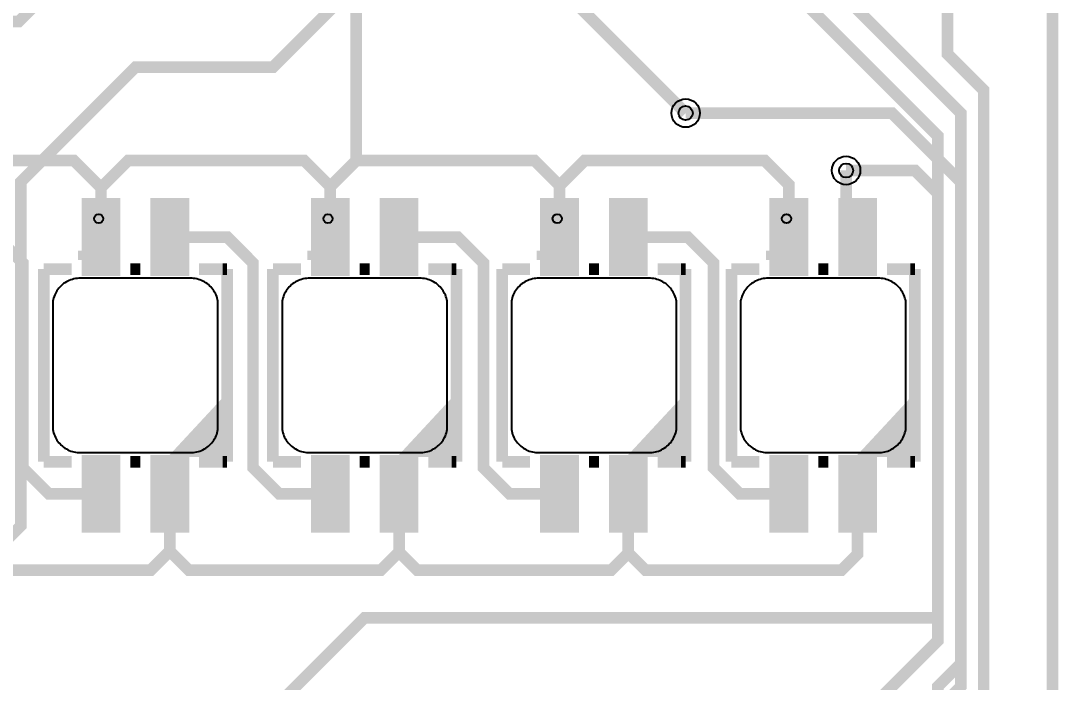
# Model space of a CAD drawing. Header units: millimetres. Extents: x -33 to 33, y -33 to 69.
# Drawn here: x 10 to 32.63, y 31.59 to 46.01 of the extents above; entities that cross this region are included whole.
import ezdxf

# ---------------------------------------------------------------- set-up
doc = ezdxf.new("R2010")
doc.units = ezdxf.units.MM
for name, color, linetype, true_color in [('BoardOutLine', 7, 'Continuous', 0xff00ff), ('BottomLayer', 7, 'Continuous', 0x0000ff), ('Document', 7, 'Continuous', 0xffffff), ('Hole', 7, 'Continuous', 0x222222), ('Multi-Layer', 7, 'Continuous', 0xc0c0c0), ('TopLayer', 7, 'Continuous', 0xff0000), ('TopPasteMaskLayer', 7, 'Continuous', 0x808080), ('TopSilkLayer', 7, 'Continuous', 0xffcc00), ('TopSolderMaskLayer', 7, 'Continuous', 0x800080)]:
    doc.layers.add(name, color=color, linetype=linetype, true_color=true_color)

msp = doc.modelspace()

# ---------------------------------------------------------------- hatches: boundary and pattern name
at = {"layer": 'Document'}
for points in [[(11.6, 41.25), (11.6, 40.45), (11.8, 40.45), (11.8, 41.35), (11.7, 41.35), (11.6, 41.35)], [(16.6, 41.25), (16.6, 40.45), (16.8, 40.45), (16.8, 41.35), (16.7, 41.35), (16.6, 41.35)], [(21.6, 41.25), (21.6, 40.45), (21.8, 40.45), (21.8, 41.35), (21.7, 41.35), (21.6, 41.35)], [(26.6, 41.25), (26.6, 40.45), (26.8, 40.45), (26.8, 41.35), (26.7, 41.35), (26.6, 41.35)], [(12.05, 41), (11.25, 41), (11.25, 40.8), (12.15, 40.8), (12.15, 40.9), (12.15, 41)], [(17.05, 41), (16.25, 41), (16.25, 40.8), (17.15, 40.8), (17.15, 40.9), (17.15, 41)], [(22.05, 41), (21.25, 41), (21.25, 40.8), (22.15, 40.8), (22.15, 40.9), (22.15, 41)], [(27.05, 41), (26.25, 41), (26.25, 40.8), (27.15, 40.8), (27.15, 40.9), (27.15, 41)], [(13.2, 36.5), (14.5, 37.9), (14.5, 36.5)], [(18.2, 36.5), (19.5, 37.9), (19.5, 36.5)], [(23.2, 36.5), (24.5, 37.9), (24.5, 36.5)], [(28.2, 36.5), (29.5, 37.9), (29.5, 36.5)], [(13.1, 36), (13.1, 35.2), (13.3, 35.2), (13.3, 36.1), (13.2, 36.1), (13.1, 36.1)], [(18.1, 36), (18.1, 35.2), (18.3, 35.2), (18.3, 36.1), (18.2, 36.1), (18.1, 36.1)], [(23.1, 36), (23.1, 35.2), (23.3, 35.2), (23.3, 36.1), (23.2, 36.1), (23.1, 36.1)], [(28.1, 36), (28.1, 35.2), (28.3, 35.2), (28.3, 36.1), (28.2, 36.1), (28.1, 36.1)]]:
    msp.add_hatch(color=256, dxfattribs=at).paths.add_polyline_path(points)
at = {"layer": 'TopLayer'}
for points in [[(11.34, 42.1), (11.34, 40.5), (12.16, 40.5), (12.16, 42.1)], [(12.84, 42.1), (12.84, 40.5), (13.66, 40.5), (13.66, 42.1)], [(16.34, 42.1), (16.34, 40.5), (17.16, 40.5), (17.16, 42.1)], [(17.84, 42.1), (17.84, 40.5), (18.66, 40.5), (18.66, 42.1)], [(21.34, 42.1), (21.34, 40.5), (22.16, 40.5), (22.16, 42.1)], [(22.84, 42.1), (22.84, 40.5), (23.66, 40.5), (23.66, 42.1)], [(26.34, 42.1), (26.34, 40.5), (27.16, 40.5), (27.16, 42.1)], [(27.84, 42.1), (27.84, 40.5), (28.66, 40.5), (28.66, 42.1)], [(11.34, 36.5), (11.34, 34.9), (12.16, 34.9), (12.16, 36.5)], [(12.84, 36.5), (12.84, 34.9), (13.66, 34.9), (13.66, 36.5)], [(16.34, 36.5), (16.34, 34.9), (17.16, 34.9), (17.16, 36.5)], [(17.84, 36.5), (17.84, 34.9), (18.66, 34.9), (18.66, 36.5)], [(21.34, 36.5), (21.34, 34.9), (22.16, 34.9), (22.16, 36.5)], [(22.84, 36.5), (22.84, 34.9), (23.66, 34.9), (23.66, 36.5)], [(26.34, 36.5), (26.34, 34.9), (27.16, 34.9), (27.16, 36.5)], [(27.84, 36.5), (27.84, 34.9), (28.66, 34.9), (28.66, 36.5)]]:
    msp.add_hatch(color=256, dxfattribs=at).paths.add_polyline_path(points)
at = {"layer": 'TopPasteMaskLayer'}
for points in [[(11.34, 42.1), (11.34, 40.5), (12.16, 40.5), (12.16, 42.1)], [(12.84, 42.1), (12.84, 40.5), (13.66, 40.5), (13.66, 42.1)], [(16.34, 42.1), (16.34, 40.5), (17.16, 40.5), (17.16, 42.1)], [(17.84, 42.1), (17.84, 40.5), (18.66, 40.5), (18.66, 42.1)], [(21.34, 42.1), (21.34, 40.5), (22.16, 40.5), (22.16, 42.1)], [(22.84, 42.1), (22.84, 40.5), (23.66, 40.5), (23.66, 42.1)], [(26.34, 42.1), (26.34, 40.5), (27.16, 40.5), (27.16, 42.1)], [(27.84, 42.1), (27.84, 40.5), (28.66, 40.5), (28.66, 42.1)], [(11.34, 36.5), (11.34, 34.9), (12.16, 34.9), (12.16, 36.5)], [(12.84, 36.5), (12.84, 34.9), (13.66, 34.9), (13.66, 36.5)], [(16.34, 36.5), (16.34, 34.9), (17.16, 34.9), (17.16, 36.5)], [(17.84, 36.5), (17.84, 34.9), (18.66, 34.9), (18.66, 36.5)], [(21.34, 36.5), (21.34, 34.9), (22.16, 34.9), (22.16, 36.5)], [(22.84, 36.5), (22.84, 34.9), (23.66, 34.9), (23.66, 36.5)], [(26.34, 36.5), (26.34, 34.9), (27.16, 34.9), (27.16, 36.5)], [(27.84, 36.5), (27.84, 34.9), (28.66, 34.9), (28.66, 36.5)]]:
    msp.add_hatch(color=256, dxfattribs=at).paths.add_polyline_path(points)
at = {"layer": 'TopSilkLayer'}
for points in [[(14.1, 36.4), (14.5, 36.4), (14.5, 36.7)], [(19.1, 36.4), (19.5, 36.4), (19.5, 36.7)], [(24.1, 36.4), (24.5, 36.4), (24.5, 36.7)], [(29.1, 36.4), (29.5, 36.4), (29.5, 36.7)]]:
    msp.add_hatch(color=256, dxfattribs=at).paths.add_polyline_path(points)
at = {"layer": 'TopSolderMaskLayer'}
for points in [[(11.327, 42.149), (11.327, 40.451), (12.173, 40.451), (12.173, 42.149)], [(12.827, 42.149), (12.827, 40.451), (13.673, 40.451), (13.673, 42.149)], [(16.327, 42.149), (16.327, 40.451), (17.173, 40.451), (17.173, 42.149)], [(17.827, 42.149), (17.827, 40.451), (18.673, 40.451), (18.673, 42.149)], [(21.327, 42.149), (21.327, 40.451), (22.173, 40.451), (22.173, 42.149)], [(22.827, 42.149), (22.827, 40.451), (23.673, 40.451), (23.673, 42.149)], [(26.327, 42.149), (26.327, 40.451), (27.173, 40.451), (27.173, 42.149)], [(27.827, 42.149), (27.827, 40.451), (28.673, 40.451), (28.673, 42.149)], [(11.327, 36.549), (11.327, 34.851), (12.173, 34.851), (12.173, 36.549)], [(12.827, 36.549), (12.827, 34.851), (13.673, 34.851), (13.673, 36.549)], [(16.327, 36.549), (16.327, 34.851), (17.173, 34.851), (17.173, 36.549)], [(17.827, 36.549), (17.827, 34.851), (18.673, 34.851), (18.673, 36.549)], [(21.327, 36.549), (21.327, 34.851), (22.173, 34.851), (22.173, 36.549)], [(22.827, 36.549), (22.827, 34.851), (23.673, 34.851), (23.673, 36.549)], [(26.327, 36.549), (26.327, 34.851), (27.173, 34.851), (27.173, 36.549)], [(27.827, 36.549), (27.827, 34.851), (28.673, 34.851), (28.673, 36.549)]]:
    msp.add_hatch(color=256, dxfattribs=at).paths.add_polyline_path(points)

# ---------------------------------------------------------------- linework, layer by layer
at = {"layer": 'BoardOutLine', "const_width": 0.254}
msp.add_lwpolyline([(-32.499, 65.001), (-32.499, 67.501), (32.499, 67.501), (32.499, -32.499), (-32.499, -32.499), (-32.499, 54.999), (-32.499, 65.001)], close=True, dxfattribs=at)
at = {"layer": 'BottomLayer', "const_width": 0.254}
for points in [[(6.6, 29), (6.6, 31.6), (10, 35), (10, 42.5), (12.5, 45), (15.5, 45), (23, 52.5)], [(21.588, 24.128), (23.128, 24.128), (30.5, 31.5), (30.5, 42.5), (29, 44), (24.5, 44)], [(28.001, 42.751), (29.5, 42.751), (30, 42.25), (30, 33), (17.501, 33), (11.999, 27.501), (11.999, -0.5), (9.251, -3.251), (-8.001, -3.251), (-8.75, -2.499), (-8.75, 1.75)]]:
    msp.add_lwpolyline(points, dxfattribs=at)
at = {"layer": 'Document'}
for centre in [(11.7, 41.7), (16.7, 41.7), (21.7, 41.7), (26.7, 41.7)]:
    msp.add_circle(centre, 0.1, dxfattribs=at)
at = {"layer": 'Hole'}
for centre in [(24.5, 44), (28, 42.75)]:
    msp.add_circle(centre, 0.155, dxfattribs=at)
at = {"layer": 'Multi-Layer'}
for points in [[(13.7, 36.6), (13.735, 36.601), (13.771, 36.603), (13.806, 36.608), (13.841, 36.615), (13.875, 36.624), (13.909, 36.634), (13.942, 36.647), (13.974, 36.662), (14.005, 36.679), (14.035, 36.697), (14.065, 36.717), (14.092, 36.739), (14.119, 36.762), (14.144, 36.787), (14.168, 36.814), (14.19, 36.842), (14.21, 36.871), (14.229, 36.901), (14.245, 36.932), (14.26, 36.964), (14.273, 36.997), (14.284, 37.031), (14.293, 37.065), (14.3, 37.1), (14.3, 39.9), (14.293, 39.935), (14.284, 39.969), (14.273, 40.003), (14.26, 40.036), (14.245, 40.068), (14.229, 40.099), (14.21, 40.129), (14.19, 40.158), (14.168, 40.186), (14.144, 40.213), (14.119, 40.238), (14.092, 40.261), (14.065, 40.283), (14.035, 40.303), (14.005, 40.321), (13.974, 40.338), (13.942, 40.353), (13.909, 40.366), (13.875, 40.376), (13.841, 40.385), (13.806, 40.392), (13.771, 40.397), (13.735, 40.399), (13.7, 40.4), (13.7, 40.4), (11.3, 40.4), (11.265, 40.399), (11.229, 40.397), (11.194, 40.392), (11.159, 40.385), (11.125, 40.376), (11.091, 40.366), (11.058, 40.353), (11.026, 40.338), (10.995, 40.321), (10.965, 40.303), (10.935, 40.283), (10.908, 40.261), (10.881, 40.238), (10.856, 40.213), (10.832, 40.186), (10.81, 40.158), (10.79, 40.129), (10.771, 40.099), (10.755, 40.068), (10.74, 40.036), (10.727, 40.003), (10.716, 39.969), (10.707, 39.935), (10.7, 39.9), (10.7, 37.1), (10.707, 37.065), (10.716, 37.031), (10.727, 36.997), (10.74, 36.964), (10.755, 36.932), (10.771, 36.901), (10.79, 36.871), (10.81, 36.842), (10.832, 36.814), (10.856, 36.787), (10.881, 36.762), (10.908, 36.739), (10.935, 36.717), (10.965, 36.697), (10.995, 36.679), (11.026, 36.662), (11.058, 36.647), (11.091, 36.634), (11.125, 36.624), (11.159, 36.615), (11.194, 36.608), (11.229, 36.603), (11.265, 36.601), (11.3, 36.6)], [(18.7, 36.6), (18.735, 36.601), (18.771, 36.603), (18.806, 36.608), (18.841, 36.615), (18.875, 36.624), (18.909, 36.634), (18.942, 36.647), (18.974, 36.662), (19.005, 36.679), (19.035, 36.697), (19.065, 36.717), (19.092, 36.739), (19.119, 36.762), (19.144, 36.787), (19.168, 36.814), (19.19, 36.842), (19.21, 36.871), (19.229, 36.901), (19.245, 36.932), (19.26, 36.964), (19.273, 36.997), (19.284, 37.031), (19.293, 37.065), (19.3, 37.1), (19.3, 39.9), (19.293, 39.935), (19.284, 39.969), (19.273, 40.003), (19.26, 40.036), (19.245, 40.068), (19.229, 40.099), (19.21, 40.129), (19.19, 40.158), (19.168, 40.186), (19.144, 40.213), (19.119, 40.238), (19.092, 40.261), (19.065, 40.283), (19.035, 40.303), (19.005, 40.321), (18.974, 40.338), (18.942, 40.353), (18.909, 40.366), (18.875, 40.376), (18.841, 40.385), (18.806, 40.392), (18.771, 40.397), (18.735, 40.399), (18.7, 40.4), (18.7, 40.4), (16.3, 40.4), (16.265, 40.399), (16.229, 40.397), (16.194, 40.392), (16.159, 40.385), (16.125, 40.376), (16.091, 40.366), (16.058, 40.353), (16.026, 40.338), (15.995, 40.321), (15.965, 40.303), (15.935, 40.283), (15.908, 40.261), (15.881, 40.238), (15.856, 40.213), (15.832, 40.186), (15.81, 40.158), (15.79, 40.129), (15.771, 40.099), (15.755, 40.068), (15.74, 40.036), (15.727, 40.003), (15.716, 39.969), (15.707, 39.935), (15.7, 39.9), (15.7, 37.1), (15.707, 37.065), (15.716, 37.031), (15.727, 36.997), (15.74, 36.964), (15.755, 36.932), (15.771, 36.901), (15.79, 36.871), (15.81, 36.842), (15.832, 36.814), (15.856, 36.787), (15.881, 36.762), (15.908, 36.739), (15.935, 36.717), (15.965, 36.697), (15.995, 36.679), (16.026, 36.662), (16.058, 36.647), (16.091, 36.634), (16.125, 36.624), (16.159, 36.615), (16.194, 36.608), (16.229, 36.603), (16.265, 36.601), (16.3, 36.6)], [(23.7, 36.6), (23.735, 36.601), (23.771, 36.603), (23.806, 36.608), (23.841, 36.615), (23.875, 36.624), (23.909, 36.634), (23.942, 36.647), (23.974, 36.662), (24.005, 36.679), (24.035, 36.697), (24.065, 36.717), (24.092, 36.739), (24.119, 36.762), (24.144, 36.787), (24.168, 36.814), (24.19, 36.842), (24.21, 36.871), (24.229, 36.901), (24.245, 36.932), (24.26, 36.964), (24.273, 36.997), (24.284, 37.031), (24.293, 37.065), (24.3, 37.1), (24.3, 39.9), (24.293, 39.935), (24.284, 39.969), (24.273, 40.003), (24.26, 40.036), (24.245, 40.068), (24.229, 40.099), (24.21, 40.129), (24.19, 40.158), (24.168, 40.186), (24.144, 40.213), (24.119, 40.238), (24.092, 40.261), (24.065, 40.283), (24.035, 40.303), (24.005, 40.321), (23.974, 40.338), (23.942, 40.353), (23.909, 40.366), (23.875, 40.376), (23.841, 40.385), (23.806, 40.392), (23.771, 40.397), (23.735, 40.399), (23.7, 40.4), (23.7, 40.4), (21.3, 40.4), (21.265, 40.399), (21.229, 40.397), (21.194, 40.392), (21.159, 40.385), (21.125, 40.376), (21.091, 40.366), (21.058, 40.353), (21.026, 40.338), (20.995, 40.321), (20.965, 40.303), (20.935, 40.283), (20.908, 40.261), (20.881, 40.238), (20.856, 40.213), (20.832, 40.186), (20.81, 40.158), (20.79, 40.129), (20.771, 40.099), (20.755, 40.068), (20.74, 40.036), (20.727, 40.003), (20.716, 39.969), (20.707, 39.935), (20.7, 39.9), (20.7, 37.1), (20.707, 37.065), (20.716, 37.031), (20.727, 36.997), (20.74, 36.964), (20.755, 36.932), (20.771, 36.901), (20.79, 36.871), (20.81, 36.842), (20.832, 36.814), (20.856, 36.787), (20.881, 36.762), (20.908, 36.739), (20.935, 36.717), (20.965, 36.697), (20.995, 36.679), (21.026, 36.662), (21.058, 36.647), (21.091, 36.634), (21.125, 36.624), (21.159, 36.615), (21.194, 36.608), (21.229, 36.603), (21.265, 36.601), (21.3, 36.6)], [(28.7, 36.6), (28.735, 36.601), (28.771, 36.603), (28.806, 36.608), (28.841, 36.615), (28.875, 36.624), (28.909, 36.634), (28.942, 36.647), (28.974, 36.662), (29.005, 36.679), (29.035, 36.697), (29.065, 36.717), (29.092, 36.739), (29.119, 36.762), (29.144, 36.787), (29.168, 36.814), (29.19, 36.842), (29.21, 36.871), (29.229, 36.901), (29.245, 36.932), (29.26, 36.964), (29.273, 36.997), (29.284, 37.031), (29.293, 37.065), (29.3, 37.1), (29.3, 39.9), (29.293, 39.935), (29.284, 39.969), (29.273, 40.003), (29.26, 40.036), (29.245, 40.068), (29.229, 40.099), (29.21, 40.129), (29.19, 40.158), (29.168, 40.186), (29.144, 40.213), (29.119, 40.238), (29.092, 40.261), (29.065, 40.283), (29.035, 40.303), (29.005, 40.321), (28.974, 40.338), (28.942, 40.353), (28.909, 40.366), (28.875, 40.376), (28.841, 40.385), (28.806, 40.392), (28.771, 40.397), (28.735, 40.399), (28.7, 40.4), (28.7, 40.4), (26.3, 40.4), (26.265, 40.399), (26.229, 40.397), (26.194, 40.392), (26.159, 40.385), (26.125, 40.376), (26.091, 40.366), (26.058, 40.353), (26.026, 40.338), (25.995, 40.321), (25.965, 40.303), (25.935, 40.283), (25.908, 40.261), (25.881, 40.238), (25.856, 40.213), (25.832, 40.186), (25.81, 40.158), (25.79, 40.129), (25.771, 40.099), (25.755, 40.068), (25.74, 40.036), (25.727, 40.003), (25.716, 39.969), (25.707, 39.935), (25.7, 39.9), (25.7, 37.1), (25.707, 37.065), (25.716, 37.031), (25.727, 36.997), (25.74, 36.964), (25.755, 36.932), (25.771, 36.901), (25.79, 36.871), (25.81, 36.842), (25.832, 36.814), (25.856, 36.787), (25.881, 36.762), (25.908, 36.739), (25.935, 36.717), (25.965, 36.697), (25.995, 36.679), (26.026, 36.662), (26.058, 36.647), (26.091, 36.634), (26.125, 36.624), (26.159, 36.615), (26.194, 36.608), (26.229, 36.603), (26.265, 36.601), (26.3, 36.6)]]:
    msp.add_lwpolyline(points, close=True, dxfattribs=at)
for centre in [(24.5, 44), (28, 42.75)]:
    msp.add_circle(centre, 0.31, dxfattribs=at)
at = {"layer": 'TopLayer', "const_width": 0.254}
for points in [[(13.292, 62.02), (14.98, 62.02), (22, 55), (22, 46.5), (24.5, 44)], [(17.318, 42.966), (17.318, 52.818), (20, 55.5)], [(26.1, 29), (26.5, 29), (30, 32.5), (30, 43.5), (25.5, 48), (25.5, 53), (27, 54.5), (30.108, 54.5), (30.208, 54.4)], [(30, 24.5), (30, 31.5), (30.5, 32), (30.5, 44), (26, 48.5), (26, 50.5), (27.5, 52), (30.078, 52), (30.208, 51.87)], [(-28.25, 35.7), (-29.2, 35.7), (-30.5, 37), (-30.5, 41), (-27.5, 44), (1.5, 44), (3.5, 46), (9.962, 46), (13.292, 49.33)], [(30.208, 49.32), (30.208, 45.5), (30.208, 45.292), (31, 44.5), (31, 28)], [(6.75, 42.354), (7.362, 42.966), (11.16, 42.966), (11.75, 42.376), (11.75, 41.3)], [(11.75, 42.376), (12.34, 42.966), (16.182, 42.966), (16.75, 42.398), (16.75, 41.3)], [(16.75, 42.398), (17.318, 42.966), (21.204, 42.966), (21.75, 42.42), (21.75, 41.3)], [(21.75, 42.42), (22.296, 42.966), (26.226, 42.966), (26.75, 42.442), (26.75, 41.3)], [(28.25, 41.3), (28, 41.55), (28, 42.75)], [(8.25, 41.3), (9.487, 41.293), (10.043, 40.734), (10.043, 36.269), (10.615, 35.7), (11.75, 35.7)], [(13.251, 41.3), (14.509, 41.293), (15.065, 40.734), (15.065, 36.269), (15.636, 35.7), (16.749, 35.7)], [(18.25, 41.3), (19.53, 41.293), (20.089, 40.734), (20.089, 36.269), (20.658, 35.7), (21.75, 35.7)], [(23.251, 41.3), (24.552, 41.293), (25.11, 40.734), (25.11, 36.269), (25.679, 35.7), (26.749, 35.7)], [(8.25, 34.476), (8.688, 34.038), (12.834, 34.038), (13.25, 34.454), (13.25, 35.7)], [(13.25, 34.454), (13.666, 34.038), (17.856, 34.038), (18.25, 34.432), (18.25, 35.7)], [(18.25, 34.432), (18.644, 34.038), (22.878, 34.038), (23.25, 34.41), (23.25, 35.7)], [(23.25, 34.41), (23.622, 34.038), (27.9, 34.038), (28.25, 34.388), (28.25, 35.7)]]:
    msp.add_lwpolyline(points, dxfattribs=at)
at = {"layer": 'TopSilkLayer', "const_width": 0.254}
for points in [[(10.5, 40.6), (11.109, 40.6)], [(10.5, 36.4), (10.5, 40.6)], [(12.391, 40.6), (12.609, 40.6)], [(13.891, 40.6), (14.4, 40.6)], [(14.4, 40.6), (14.5, 40.6)], [(14.5, 40.6), (14.5, 36.4)], [(15.5, 40.6), (16.109, 40.6)], [(15.5, 36.4), (15.5, 40.6)], [(17.391, 40.6), (17.609, 40.6)], [(18.891, 40.6), (19.4, 40.6)], [(19.4, 40.6), (19.5, 40.6)], [(19.5, 40.6), (19.5, 36.4)], [(20.5, 40.6), (21.109, 40.6)], [(20.5, 36.4), (20.5, 40.6)], [(22.391, 40.6), (22.609, 40.6)], [(23.891, 40.6), (24.4, 40.6)], [(24.4, 40.6), (24.5, 40.6)], [(24.5, 40.6), (24.5, 36.4)], [(25.5, 40.6), (26.109, 40.6)], [(25.5, 36.4), (25.5, 40.6)], [(27.391, 40.6), (27.609, 40.6)], [(28.891, 40.6), (29.4, 40.6)], [(29.4, 40.6), (29.5, 40.6)], [(29.5, 40.6), (29.5, 36.4)], [(14.021, 36.399), (14.499, 36.879), (14.499, 36.958)], [(19.021, 36.399), (19.499, 36.879), (19.499, 36.958)], [(24.021, 36.399), (24.499, 36.879), (24.499, 36.958)], [(29.021, 36.399), (29.499, 36.879), (29.499, 36.958)], [(10.5, 36.4), (11.109, 36.4)], [(12.391, 36.4), (12.609, 36.4)], [(13.891, 36.4), (14.4, 36.4)], [(14.4, 36.4), (14.5, 36.4)], [(15.5, 36.4), (16.109, 36.4)], [(17.391, 36.4), (17.609, 36.4)], [(18.891, 36.4), (19.4, 36.4)], [(19.4, 36.4), (19.5, 36.4)], [(20.5, 36.4), (21.109, 36.4)], [(22.391, 36.4), (22.609, 36.4)], [(23.891, 36.4), (24.4, 36.4)], [(24.4, 36.4), (24.5, 36.4)], [(25.5, 36.4), (26.109, 36.4)], [(27.391, 36.4), (27.609, 36.4)], [(28.891, 36.4), (29.4, 36.4)], [(29.4, 36.4), (29.5, 36.4)]]:
    msp.add_lwpolyline(points, dxfattribs=at)

doc.saveas('drawing.dxf')
